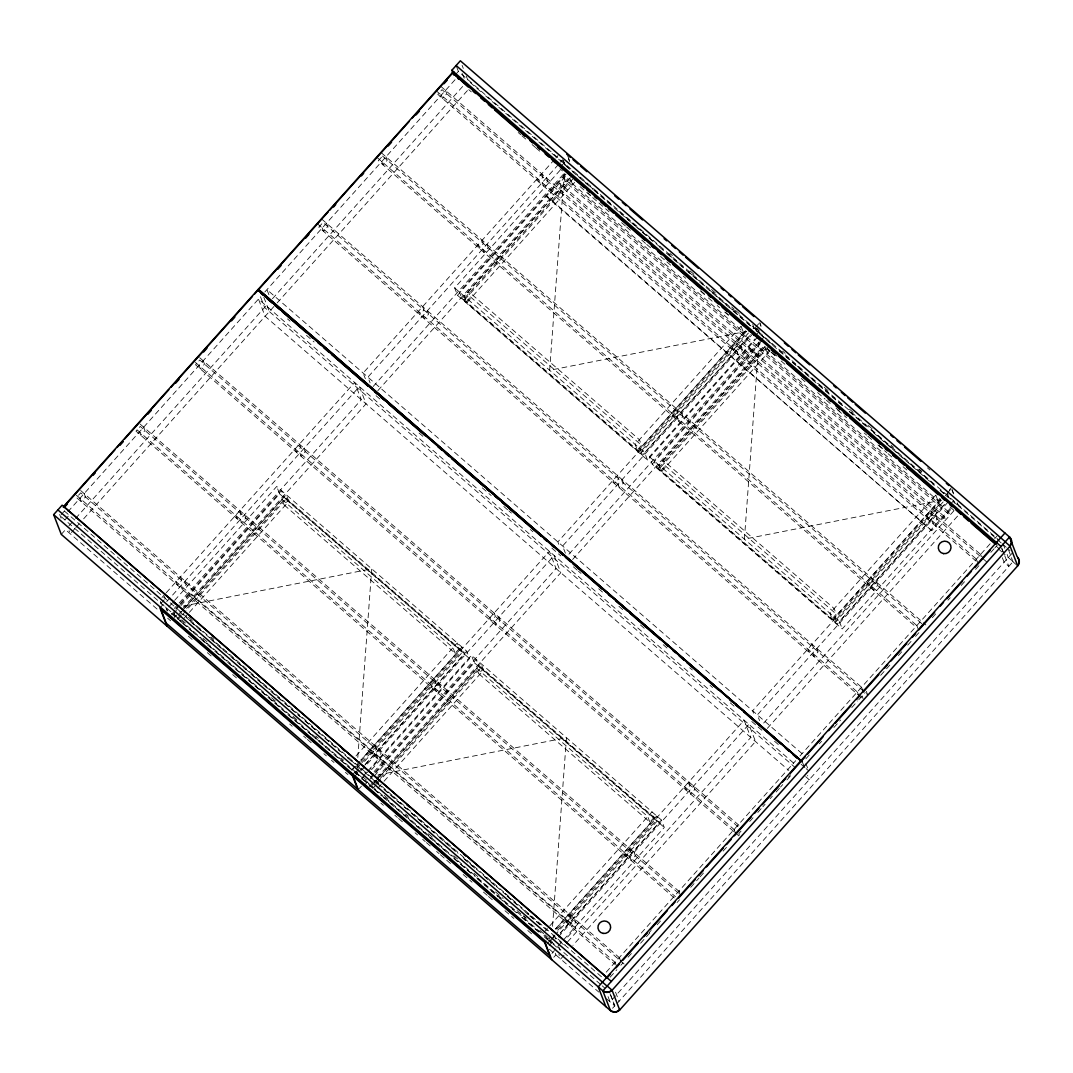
<?xml version="1.0" encoding="UTF-8"?>
<svg xmlns="http://www.w3.org/2000/svg" width="1073" height="1073" viewBox="0 0 1073 1073"><rect width="100%" height="100%" fill="white"/><g stroke="black" fill="none" stroke-linecap="round" stroke-linejoin="round"><path stroke-width="0.75" stroke-dasharray="5 3.75" d="M357.309 764.11L356.571 774.116L354.036 771.916M357.805 757.431L371.714 568.824L182.987 606.124M564.183 173.33L549.658 370.279L746.593 331.356M552.541 926.294L566.464 737.688L376.087 775.31M758.919 342.193L744.394 539.142L941.329 500.219M61.215 514.611L64.393 511.056L63.092 507.703M381.465 157.235L378.286 160.776L916.557 627.517M455.207 74.949L458.386 71.408L999.178 540.349M67.84 511.808L260.591 296.711M264.83 291.99L457.594 76.894M64.89 519.895L69.128 515.174M61.268 534.394L65.507 529.66L158.589 610.376M68.86 525.918L74.453 519.681M75.579 518.42L267.982 303.726M272.448 298.737L463.737 85.277M74.721 528.774L70.255 533.777L69.061 530.692M75.848 527.527L79.201 523.785M83.667 518.796L276.069 304.088M277.196 302.841L468.472 89.394M162.01 597.46L165.349 593.731M166.221 592.765L354.667 382.484L361.306 399.719L178.681 603.509M554.674 159.3L363.13 373.028L365.356 378.769M555.787 158.053L558.014 155.572M161.084 603.308L164.263 599.753M159.971 607.948L163.136 604.394M166.758 601.577L359.401 386.588L366.054 403.824L183.429 607.613M558.51 164.41L367.878 377.146L370.091 382.887M560.522 162.157L562.748 159.676M560.871 166.583L564.049 163.042M168.796 606.875L276.727 486.458L466.715 651.204L469.572 658.594L370.507 769.14M757.645 337.123L647.502 460.035L457.5 295.29L454.657 287.899L560.347 169.95M174.228 608.471L177.568 604.756M373.122 386.535L564.666 172.793M175.771 608.512L179.097 604.783M180.21 603.549L281.461 490.562L284.05 497.282L464.569 653.806L363.318 766.793M565.095 174.067L459.392 292.017L461.98 298.723L642.499 455.26L750.429 334.83M171.64 614.279L174.993 610.55M176.079 609.33L179.432 605.574M180.505 604.381L279.57 493.835L276.727 486.458M457.5 295.29L567.657 172.377M173.209 614.212L179.848 606.795M180.961 605.561L190.94 594.429L190.484 593.248L575.222 926.871L575.678 928.051L565.699 939.183M950.624 509.648L931.78 530.666L547.042 197.056L568.1 173.544M174.51 617.565L176.737 615.07M377.87 390.639L568.288 178.158M178.279 615.111L181.619 611.382M182.732 610.135L286.209 494.68L288.798 501.386L183.094 619.336M569.83 178.172L464.14 296.121L466.728 302.841L574.645 182.41M180.586 612.75L183.926 609.021M185.039 607.774L284.05 497.282M461.98 298.723L572.137 175.811M177.716 618.303L182.155 613.327M186.608 608.364L285.633 497.872L462.087 650.868L462.543 652.049L362.406 763.788M573.049 178.815L464.019 300.494L463.563 299.313L570.38 180.13M178.158 619.47L181.498 615.754M182.611 614.507L286.089 499.039L285.633 497.872M459.378 648.521L455.14 653.256L284.104 504.94L288.342 500.219M466.272 301.661L470.511 296.939L468.378 291.4L639.401 439.702L641.547 445.241L637.308 449.976M741.081 326.246L743.213 331.785L572.191 183.483L576.429 178.748M355.995 755.969L457.232 642.982L459.834 649.702L360.81 760.194L461.98 647.099L464.569 653.806M740.866 326.487L635.162 444.423L637.764 451.143L745.681 330.712M351.823 770.012L356.276 765.036M744.488 331.839L639.91 448.541L642.499 455.26M351.904 770.132L359.696 761.441M356.746 766.323L360.085 762.595M360.957 761.629L549.403 551.348L556.042 568.583L374.115 771.608M746.312 331.611L557.866 541.892L560.093 547.632M357.497 767.584L360.836 763.855M361.95 762.608L462.087 650.868M748.391 333.059L640.474 453.49L640.018 452.323L746.821 333.126M352.387 774.961L355.726 771.232M355.82 772.171L360.059 767.436M755.58 327.225L758.759 323.684M365.477 764.191L466.715 651.204M647.502 460.035L644.645 452.658L750.349 334.709M354.425 776.718L357.765 773.003M358.865 771.755L362.205 768.027M361.494 770.441L554.137 555.465L560.79 572.687L373.712 781.452M753.259 333.274L562.614 546.009L565.391 553.185M755.607 335.447L758.785 331.906M363.532 775.752L366.872 772.024M367.985 770.776L471.463 655.321L661.451 820.067L664.308 827.457L554.164 950.37M950.168 508.468L842.238 628.912L652.236 464.153L649.393 456.763L755.084 338.813M361.641 779.038L369.434 770.334M371.499 769.717L380.942 759.174L380.486 758.007M568.972 554.151L759.402 341.657M359.334 788.521L361.453 786.16M760.744 340.597L763.922 337.043M370.507 777.375L373.847 773.646M374.96 772.412L476.197 659.426L478.799 666.145L659.305 822.669L560.28 933.175M760.945 341.683L654.128 460.88L656.73 467.587L837.235 624.124L945.165 503.693L839.394 621.522L842.238 628.912M364.163 785.624L474.306 662.712L471.463 655.321M652.236 464.153L760.18 343.709M374.142 776.168L385.676 763.292L385.22 762.112M369.26 786.429L372.599 782.7M572.606 559.502L764.137 345.774M373.015 783.974L376.355 780.245M377.468 778.998L480.945 663.543L483.534 670.263L382.283 783.236M764.566 347.035L658.876 464.985L661.464 471.704L769.395 351.273M370.869 786.576L374.209 782.847M375.322 781.613L378.662 777.885M379.775 776.637L478.799 666.145M656.73 467.587L766.873 344.674M375.791 783.438L379.131 779.709M380.231 778.475L480.369 666.735L656.824 819.732L657.28 820.912L556.029 933.899M768.898 346.445L658.755 469.357L658.299 468.177L766.229 347.746M372.908 788.333L376.234 784.618M377.347 783.37L480.825 667.902L480.369 666.735M654.114 817.385L649.876 822.119L478.84 673.804L483.078 669.083M661.008 470.524L665.247 465.803L663.114 460.263L834.137 608.565L836.283 614.105L832.044 618.839M940.069 498.288L937.95 500.648L766.927 352.346L771.165 347.612M377.844 788.199L381.17 784.484M544.051 932.276L651.968 811.845L654.57 818.565L555.546 929.057M935.602 495.35L829.912 613.3L832.5 620.006L940.417 499.575M555.465 928.936L656.716 815.963L659.305 822.669M940.35 499.455L834.646 617.404L837.235 624.124M949.283 490.093L951.402 487.732M546.801 940.069L548.907 937.708M947.137 493.325L951.375 488.604M556.793 929.258L744.139 720.211L750.792 737.446L564.814 944.964M941.048 500.474L752.616 710.755L754.829 716.496M945.259 495.78L947.486 493.298L949.149 497.604M557.799 930.237L656.824 819.732M943.127 501.936L835.21 622.367L834.754 621.187L941.558 502.003M547.123 943.824L550.462 940.096M551.576 938.862L554.915 935.133M550.556 941.034L554.795 936.3M560.213 933.054L661.451 820.067M549.161 945.595L555.841 938.137M558.242 937.064L748.874 724.329L755.526 741.55L572.902 945.353M947.995 502.137L757.35 714.873L759.563 720.613M950.343 504.31L953.521 500.769M551.951 953.441L554.07 951.08M553.789 957.264L555.908 954.903L554.714 951.818M763.708 723.014L954.138 510.52M563.996 955.292L560.656 959.021L558.872 954.393M767.343 728.366L958.873 514.638M606.245 972.138L795.697 760.73M799.935 755.996L990.5 543.354M994.698 538.673L996.938 536.178M648.91 932.853L651.15 930.371M788.387 777.214L790.627 774.719M610.161 977.168L616.868 969.684M620.851 965.244L622.97 962.883M628.054 957.196L631.42 953.454M640.608 943.194L651.66 930.854M657.145 924.752L660.512 920.996M677.09 902.487L679.517 899.778M690.704 887.304L699.019 878.022M700.119 876.789L703.432 873.087M723.135 851.104L727.762 845.94M741.041 831.132L738.801 833.627L740.115 836.967M749.665 821.502L754.064 816.58M757.82 812.409L761.173 808.653M762.89 806.748L765.089 804.281M770.119 798.674L772.359 796.179M776.114 791.995L779.414 788.293M780.527 787.072L782.727 784.604M786.898 779.95L791.539 774.773M805.863 758.785L809.27 754.99M819.343 743.75L821.583 741.255M833.882 727.521L840.602 720.037M851.788 707.55L857.662 700.977M858.762 699.757L865.254 692.514M880.678 675.293L889.812 665.112M898.369 655.563L903.238 650.131M907.718 645.141L912.747 639.521M915.537 636.396L920.017 631.407M932.316 617.672L936.877 612.589M947.982 600.196L950.222 597.701M961.193 585.456L967.001 578.977M975.572 569.414L981.098 563.245M990.835 552.38L994.135 548.692M994.966 547.766L997.206 545.272M1012.563 552.783L610.094 1001.9L606.768 993.276M612.589 1008.258L614.829 1005.75M617.19 1003.376L1013.073 561.622L1003.255 553.118M927.434 467.841L929.956 470.028M919.413 469.29L921.935 471.476M669.928 253.443L672.436 255.629M690.087 270.919L693.869 274.205M711.506 289.495L717.81 294.968M731.679 306.985L734.187 309.172M735.448 310.258L739.23 313.544M755.62 327.748L761.924 333.207M782.619 351.166L785.141 353.352M824.212 387.232L830.515 392.691M849.414 409.081L853.196 412.367M868.325 425.471L873.355 429.844M891.006 445.147L893.527 447.334M918.729 469.183L921.251 471.369M480.637 91.54L467.976 80.555L466.219 75.995M485.586 95.819L504.458 112.182M505.705 113.282L573.639 172.176M576.885 175.006L593.356 189.277M594.616 190.377L613.622 206.848M618.678 211.247L636.41 226.618M637.684 227.717L641.48 231.003M642.74 232.103L663.007 249.674M668.077 254.073L683.273 267.257M688.343 271.643L704.8 285.914M709.87 290.314L732.671 310.084M733.932 311.183L754.198 328.754M755.459 329.854L774.465 346.324M779.521 350.71L795.992 364.994M797.252 366.094L817.519 383.665M818.793 384.764L844.116 406.721M849.186 411.12L865.643 425.391M870.713 429.79L887.183 444.061M888.444 445.161L908.71 462.731M909.971 463.831L935.307 485.801M940.377 490.187L956.834 504.471M958.109 505.571L996.173 538.579M997.434 539.679L1001.216 542.951M1002.477 544.051L1010.042 550.597M566.061 166.087L571.131 170.473M572.405 171.573L592.672 189.156M593.932 190.243L612.938 206.727M614.199 207.827L630.87 222.285M631.93 223.197L634.653 225.558M635.739 226.497L654.771 242.994M659.801 247.367L684.95 269.175M686.21 270.262L732.001 309.963M733.261 311.063L745.936 322.048M746.5 322.544L753.528 328.646M759.536 333.851L777.268 349.221M779.078 350.804L843.217 406.412M849.467 411.831L868.473 428.315M873.395 432.58L891.274 448.085M892.535 449.171L934.342 485.425M940.055 490.374L948.264 497.51M774.572 353.983L777.093 356.182M996.2 546.17L998.735 548.37M468.767 89.649L471.329 91.876M518.192 132.502L520.727 134.702M521.988 135.802L527.058 140.187M532.128 144.587L535.44 147.457M535.923 147.886L540.993 152.272M559.985 168.743L562.52 170.942M587.856 192.912L590.378 195.098M700.575 290.649L706.906 296.135M725.898 312.619L728.433 314.805M767.691 348.859L770.226 351.045M771.487 352.145L776.557 356.544M836.082 408.156L841.152 412.555M879.149 445.496L884.206 449.895M950.061 506.993L953.87 510.292M998.198 548.732L1002.021 552.045M1012.805 561.648L1016.466 564.814M580.104 186.662L591.424 196.48M592.685 197.566L597.715 201.925M598.975 203.012L609.035 211.743M621.602 222.648L625.385 225.92M626.645 227.007L630.414 230.279M641.734 240.097L645.503 243.37M646.764 244.456L651.794 248.815M660.592 256.447L665.622 260.819M666.883 261.906L671.913 266.265M683.233 276.083L685.741 278.256M700.83 291.346L707.12 296.805M708.381 297.892L712.15 301.164M717.18 305.523L719.701 307.71M724.731 312.069L728.5 315.341M767.302 348.98L769.81 351.166M771.071 352.252L776.101 356.612M781.131 360.984L784.913 364.243M801.249 378.42L805.032 381.693M817.599 392.597L825.15 399.143M826.411 400.229L832.702 405.688M837.731 410.047L846.53 417.679M864.141 432.956L866.649 435.128M867.909 436.228L871.678 439.487M877.969 444.946L886.767 452.578M888.028 453.664L893.058 458.037M903.117 466.755L906.886 470.028M440.748 86.283L984.075 557.424M986.637 561.876L442.036 89.649L437.811 94.37L976.068 561.112M436.51 91.017L977.302 559.945M381.237 152.688L925.825 624.929M382.524 156.054L922.056 623.896M376.999 157.423L917.791 626.364M470.511 296.939L641.547 445.241M665.247 465.803L836.283 614.105M454.657 287.899L644.645 452.658M649.393 456.763L839.394 621.522M463.563 299.313L640.018 452.323M658.299 468.177L834.754 621.187M321.726 219.107L865.039 690.234M317.487 223.828L860.814 694.969M802.054 753.635L266.949 289.63L269.162 295.37M287.51 318.922L290.045 321.122M306.489 335.38L314.081 341.952M376.073 395.709L379.855 398.995M419.074 433.009L425.404 438.495M482.327 487.853L491.179 495.525M503.841 506.496L507.623 509.796M508.897 510.882L511.419 513.082M530.397 529.539L532.932 531.725M551.911 548.182L560.763 555.868M573.411 566.839L577.207 570.125M578.468 571.225L581.003 573.411M598.707 588.769L602.503 592.068M618.947 606.325L622.742 609.612M640.46 624.969L644.256 628.268M663.221 644.712L667.017 648.012M689.791 667.755L692.326 669.941M710.031 685.298L712.566 687.498M730.27 702.855L734.066 706.141M751.784 721.499L756.841 725.885M758.101 726.984L761.897 730.284M774.545 741.242L778.341 744.541M801.115 764.284L804.911 767.571M806.172 768.67L808.707 770.87M793.591 763.091L258.472 299.072L265.125 316.307L788.843 770.454M795.616 767.919L264.615 307.468L259.639 294.552M805.649 776.624L809.216 779.709L807.553 775.39M199.645 357.671L739.257 825.593M738.009 826.746L199.752 360.005L195.514 364.74L733.771 831.481M195.407 362.406L735.018 830.314M735.045 832.581L738.921 835.934M279.57 493.835L469.572 658.594M474.306 662.712L664.308 827.457M140.214 424.157L679.732 891.998M678.498 893.165L140.241 426.41L136.003 431.145L674.26 897.886M137.076 429.844L675.507 896.72M80.623 490.495L621.495 959.503M624.137 964.037L80.73 492.829L76.491 497.55L614.749 964.292M76.384 495.216L615.996 963.138M188.472 617.257L192.268 620.543M211.26 637.013L213.782 639.2M64.393 511.056L392.41 795.495M393.684 796.595L412.676 813.066M413.937 814.166L503.867 892.146M505.128 893.246L602.65 977.798M179.647 611.838L458.077 853.263M463.134 857.662L506.161 894.962M507.435 896.062L528.949 914.719M530.21 915.819L547.927 931.19M552.997 935.576L564.385 945.447M190.35 621.589L201.67 631.393M210.469 639.039L221.789 648.843M223.05 649.943L225.571 652.116M230.601 656.475L241.908 666.293M243.169 667.379L245.69 669.565M250.72 673.924L262.04 683.742M263.287 684.829L269.578 690.288M270.839 691.374L275.868 695.733M277.129 696.833L283.42 702.279M284.667 703.365L289.697 707.737M290.957 708.824L299.769 716.456M304.799 720.815L319.888 733.905M324.918 738.264L340.007 751.355M347.545 757.9L351.327 761.173M375.027 781.721L378.809 784.993M383.839 789.352L388.869 793.725M390.116 794.811L402.697 805.716M403.958 806.802L406.466 808.988M411.496 813.347L422.816 823.165M424.076 824.252L430.367 829.711M431.628 830.797L434.136 832.983M439.165 837.342L450.486 847.16M451.746 848.247L455.515 851.519M464.314 859.151L475.634 868.969M484.446 876.601L497.014 887.505M507.073 896.223L517.132 904.955M524.684 911.5L528.452 914.759M529.713 915.859L539.773 924.577M523.704 915.846L526.226 918.032M181.713 619.792L185.508 623.078M203.226 638.448L207.022 641.734M271.563 697.705L275.359 700.991M293.077 716.362L296.872 719.648M315.864 736.118L318.386 738.304M341.174 758.061L343.695 760.261M362.687 776.718L366.483 780.017M384.201 795.375L387.997 798.661M405.715 814.031L408.25 816.231M428.489 833.788L434.82 839.274M453.812 855.731L457.608 859.03M474.051 873.288L477.847 876.587M495.565 891.945L503.17 898.53M517.092 910.601L522.149 915.001M523.409 916.087L525.944 918.287M539.867 930.358L543.662 933.644M544.923 934.744L547.458 936.944M61.335 516.81L600.947 984.732M602.208 985.819L604.743 988.018M176.683 617.659L475.352 876.654M476.613 877.754L517.119 912.868M522.175 917.254L541.168 933.711M546.224 938.11L560.146 950.182M171.318 613.474L177.97 619.255M179.245 620.355L181.78 622.541M182.343 623.037L191.906 631.326M193.167 632.426L195.702 634.626M200.772 639.025L213.433 650.01M214.707 651.096L219.777 655.496M221.038 656.596L233.699 667.58M234.974 668.68L311.881 735.367M312.243 735.676L332 752.803M333.77 754.346L352.776 770.816M362.58 779.333L372.707 788.119M373.981 789.218L381.572 795.804M383.369 797.36L447.508 852.968M453.772 858.413L472.777 874.884M477.686 879.149L498.113 896.854M499.066 897.685L517.106 913.324M521.706 917.308L533.576 927.609M534.837 928.708L538.646 931.994M544.199 936.809L546.573 938.875M548.772 940.78L551.307 942.979M167.616 618.209L170.62 620.811M188.352 636.182L192.161 639.481M207.357 652.666L212.414 657.052M232.68 674.622L236.489 677.921M289.67 724.047L292.205 726.247M303.605 736.132L306.14 738.318M307.401 739.418L312.471 743.817M323.872 753.702L326.407 755.888M331.477 760.288L333.998 762.487M345.399 772.372L347.934 774.558M380.861 803.114L383.396 805.313M394.797 815.198L397.332 817.398M398.593 818.498L403.663 822.884M415.063 832.769L417.585 834.968M422.655 839.354L425.19 841.554M426.45 842.654L430.26 845.953M436.59 851.439L439.125 853.639M440.386 854.738L445.456 859.124M446.717 860.224L450.526 863.524M463.187 874.495L472.053 882.194M483.454 892.079L487.249 895.365M488.51 896.465L492.319 899.764M504.981 910.736L513.846 918.434M527.782 930.506L534.113 936.005M549.309 949.176L598.761 992.056M606.54 998.815L614.842 1006.005L610.269 993.719M1008.379 549.47L1012.939 561.756M1002.973 543.649L1004.757 548.263M1007.131 554.433L1008.325 557.517M1001.793 548.129L1004.14 554.205M1004.73 555.72L1008.835 566.356L1004.087 562.239L1002.33 557.678M1001.793 548.786L1003.027 551.965M980.588 554.406L981.46 556.646M951.979 489.234L954.299 495.257M957.21 502.781L958.377 505.799M951.952 490.093L953.092 493.057M976.363 559.14L977.651 562.493M953.334 500.273L954.447 503.157M947.714 494.814L948.854 497.792M935.817 495.109L937.95 500.648M935.884 515.644L937.185 518.997L932.947 523.731L931.646 520.365M931.149 511.526L932.437 514.892L928.212 519.614L926.911 516.261M931.78 530.666L546.586 195.876L547.042 197.056M916.852 625.546L918.139 628.899M876.373 582.049L877.674 585.415L873.435 590.137L872.134 586.783M871.638 577.945L872.926 581.298L868.701 586.019L867.4 582.666M759.818 322.504L760.972 325.468M759.858 323.51L760.998 326.487M764.781 346.807L766.927 352.346M757.498 328.539L759.711 334.28M756.157 328.714L757.31 331.678M755.62 328.244L756.76 331.208M752.75 324.435L754.413 328.74M755.674 355.23L754.373 351.864L741.778 365.92L741.336 364.74M750.926 351.112L749.625 347.759L737.044 361.802L736.588 360.635M741.148 346.78L742.449 350.133L738.211 354.868L736.91 351.501M736.413 342.663L737.701 346.029L733.463 350.75L732.175 347.397M866.313 691.334L867.601 694.7L323.013 222.46L318.775 227.194L863.376 699.422L862.075 696.069M861.565 687.23L862.866 690.583M857.327 691.951L858.628 695.317M816.861 648.454L818.163 651.821L813.924 656.542L812.623 653.189M812.127 644.35L813.414 647.703L809.176 652.438L807.889 649.071M681.637 413.185L682.938 416.539L678.699 421.273L677.398 417.907M676.902 409.068L678.19 412.434L673.951 417.156L672.664 413.802M805.93 763.681L807.593 768M802.564 762.474L804.227 766.779M567.724 155.92L569.441 160.387M568.408 158.63L569.575 161.634M563.486 160.655L565.203 165.108M570.581 179.325L572.191 183.483M563.017 160.346L564.975 165.416M546.412 177.917L547.713 181.27L543.475 186.005L542.173 182.638M541.677 173.799L542.965 177.152L538.726 181.887L537.439 178.534M622.125 479.591L623.426 482.957L619.188 487.679L617.887 484.325M462.114 65.359L463.281 68.404M462.383 73.594L464.596 79.335M617.391 475.487L618.678 478.84L614.44 483.574L613.152 480.208M456.682 66.995L459.566 74.493M734.066 829.496L735.367 832.863M445.483 90.4L446.784 93.753L442.545 98.488L441.244 95.121M486.901 244.322L488.202 247.675L483.963 252.41L482.662 249.043M693.601 785.999L694.902 789.366L690.663 794.087L689.362 790.734M482.153 240.204L483.454 243.571L479.215 248.292L477.928 244.939M688.866 781.895L690.154 785.248L685.915 789.983L684.628 786.616M678.793 891.18L680.094 894.533M649.876 822.119L647.743 816.58L476.707 668.264L478.84 673.804M385.972 156.806L387.273 160.159L383.034 164.893L381.733 161.527M427.389 310.727L428.677 314.094L424.452 318.815L423.151 315.462M634.089 852.418L635.39 855.771L631.152 860.506L629.851 857.139M422.641 306.623L423.942 309.976L419.704 314.711L418.416 311.344M629.355 848.3L630.642 851.667L626.404 856.388L625.116 853.035M498.865 617.136L500.166 620.502L495.927 625.224L494.626 621.871M494.13 613.032L495.418 616.385L491.179 621.119L489.892 617.753M619.282 957.585L620.583 960.952M615.044 962.32L616.345 965.673M326.46 223.211L327.761 226.577L323.523 231.299L322.222 227.945M615.553 992.163L619.081 1001.283M610.014 993.732L614.708 1005.884M574.578 918.823L575.879 922.176L571.641 926.911L570.34 923.558M569.843 914.706L571.131 918.072L566.893 922.793L565.605 919.44M455.14 653.256L452.994 647.703L281.971 499.401L284.104 504.94M558.845 946.815L559.717 949.055M549.255 937.668L552.032 944.857M439.353 683.555L440.654 686.908L436.416 691.642L435.115 688.276M434.605 679.437L435.906 682.804L431.668 687.525L430.38 684.172M263.824 297.221L269.363 311.586M304.128 448.273L305.416 451.639L301.191 456.36L299.89 453.007M299.38 444.168L300.681 447.521L296.443 452.256L295.155 448.89M379.842 749.96L381.143 753.313L376.905 758.048L375.604 754.681M375.094 745.842L376.395 749.209L372.157 753.93L370.869 750.577M203.199 360.756L204.5 364.123L200.262 368.844L198.961 365.491M356.813 771.138L358.53 775.591M355.632 771.688L356.732 774.558M244.617 514.691L245.905 518.044L241.68 522.766L240.379 519.412M239.869 510.574L241.17 513.927L236.932 518.661L235.631 515.295M143.688 427.175L144.989 430.528L140.751 435.249L139.45 431.896M185.106 581.097L186.394 584.45L182.155 589.184L180.868 585.818M180.358 576.979L181.659 580.345L177.421 585.067L176.12 581.714M174.121 613.206L175.409 616.559M164.451 596.333L165.322 598.573M166.409 608.002L167.549 610.966M165.631 606.929L167.106 610.752M160.333 601.376L161.446 604.247M84.177 493.58L85.478 496.933L81.24 501.668L79.939 498.301M59.645 514.463L61.081 518.179M948.599 511.901L563.875 178.279L565.163 181.632L949.9 515.255L948.599 511.901M944.374 516.623L559.637 183L560.924 186.367L945.662 519.976L944.374 516.623"/><path stroke-width="1.5" d="M1017.66 557.249A6.559 6.425 -21.1 0 1 1017.687 565.873L619.698 1009.988A6.559 6.425 -21.1 0 1 610.47 1010.618L61.268 534.394L53.65 514.638L62.127 505.182L611.449 981.527M453.718 75.016L451.881 70.255L460.357 60.799L1009.545 537.037L1017.164 556.78M790.171 773.553L801.33 761.092L257.815 289.804L63.669 506.456L607.17 977.744L610.524 974.016M258.298 289.267L802.269 761.736L258.298 289.267L452.457 72.615L995.959 543.904M63.334 507.435L114.811 449.989M117.024 447.521L122.617 441.285M124.763 438.884L168.796 389.754M171.009 387.286L252.463 296.389M254.623 293.989L328.351 211.703M329.559 210.348L408.987 121.718M412.34 117.976L453.731 71.797M65.238 506.389L67.465 503.894M93.136 475.259L95.363 472.764M119.908 445.375L123.261 441.633M147.806 414.245L151.159 410.516M175.704 383.115L179.043 379.386M203.602 351.984L206.941 348.256M231.486 320.867L234.839 317.125M277.719 269.269L281.072 265.541M305.617 238.139L308.97 234.41M333.515 207.022L335.742 204.527M361.413 175.892L363.64 173.397M388.185 146.008L391.538 142.266M416.083 114.878L419.436 111.136M443.981 83.748L447.334 80.019M1004.945 533.04L598.238 986.865L605.856 1006.622M616.103 967.792L619.443 964.05M622.796 960.322L638.422 942.885M644.001 936.662L647.341 932.92M650.694 929.191L667.433 910.508M671.886 905.532L675.239 901.803M678.592 898.061L695.317 879.391M698.671 875.648L703.137 870.672M706.477 866.93L723.215 848.26M726.569 844.518L731.035 839.542M734.375 835.8L751.113 817.13M754.467 813.388L758.919 808.412M762.273 804.683L779.011 785.999M782.351 782.271L785.704 778.529M801.813 760.556L805.152 756.827M807.392 754.332L823.004 736.896M828.584 730.673L833.05 725.697M835.277 723.202L850.902 705.766M856.482 699.542L859.835 695.814M863.175 692.072L878.8 674.649M884.38 668.412L887.72 664.683M891.073 660.941L906.698 643.518M912.278 637.295L915.618 633.553M918.971 629.824L934.596 612.388M940.176 606.165L943.516 602.422M946.869 598.694L962.481 581.258M966.947 576.281L971.414 571.292M974.753 567.563L990.379 550.127M566.665 154.11L570.46 157.409M572.995 159.595L578.052 163.981M580.587 166.181L586.918 171.667M614.762 195.809L618.558 199.109M622.353 202.395L626.149 205.694M629.945 208.98L642.606 219.952M664.12 238.608L666.641 240.808M671.711 245.194L675.507 248.493M679.303 251.779L683.099 255.079M685.634 257.265L698.282 268.237M721.069 287.993L723.591 290.193M728.661 294.579L731.196 296.778M734.992 300.064L740.048 304.464M742.583 306.65L753.97 316.535M784.35 342.864L788.145 346.163M791.941 349.449L795.737 352.749M798.272 354.935L809.659 364.82M833.708 385.663L836.229 387.863M841.299 392.249L845.095 395.548M847.63 397.734L852.686 402.134M855.221 404.32L865.348 413.105M890.657 435.048L893.179 437.248M896.974 440.534L900.784 443.833M904.579 447.119L921.023 461.39M946.332 483.333L948.867 485.533M456.119 65.533L1005.441 541.878M1005.186 541.892L1010.069 546.117L1017.687 565.873M451.881 70.255L1001.203 546.6M452.846 72.776L457.594 76.894L458.453 79.134M558.51 164.41L553.775 160.293L554.634 162.533M943.247 498.02L947.995 502.137M992.699 540.899L996.254 543.984M468.069 86.94L452.457 72.615M473.126 91.326L475.661 93.512M480.717 97.898L484.513 101.184M488.295 104.47L492.091 107.769M494.613 109.956L524.952 136.258M530.008 140.643L532.543 142.843M537.6 147.216L540.121 149.415M545.178 153.801L548.974 157.087M551.495 159.273L584.356 187.775M586.891 189.961L589.412 192.161M594.469 196.547L597.004 198.733M600.786 202.019L605.843 206.405M608.378 208.605L613.434 212.977M615.956 215.177L645.034 240.379M651.351 245.865L653.873 248.051M657.669 251.35L661.464 254.636M665.26 257.922L670.303 262.308M672.838 264.495L701.903 289.71M708.234 295.182L710.755 297.382M714.551 300.668L718.347 303.954M722.129 307.24L727.186 311.626M729.72 313.812L761.32 341.214M771.433 349.986L775.216 353.272M779.011 356.558L782.807 359.857M786.589 363.143L819.464 391.632M828.302 399.304L830.837 401.503M835.894 405.889L839.676 409.175M843.472 412.461L847.268 415.747M849.789 417.947L880.128 444.249M885.185 448.635L887.706 450.821M892.763 455.207L896.559 458.493M899.094 460.693L904.15 465.065M906.672 467.265L938.271 494.666M942.067 497.952L944.589 500.139M949.645 504.525L952.18 506.724M955.963 510.01L961.019 514.396M963.554 516.582L968.611 520.968M971.132 523.155L995.154 543.984M257.976 290.233L417.048 428.181M419.583 430.367L473.971 477.539M476.506 479.738L586.555 575.168M589.09 577.368L643.492 624.54M646.013 626.726L756.076 722.156M758.611 724.355L801.383 761.441M260.806 293.17L263.328 295.37M267.123 298.656L272.18 303.042M274.701 305.228L279.758 309.614M282.293 311.8L306.301 332.63M310.097 335.916L312.619 338.102M317.675 342.488L320.21 344.688M323.992 347.974L329.049 352.36M331.584 354.546L368.24 386.334M374.557 391.819L377.079 394.006M380.875 397.292L384.671 400.578M388.466 403.877L425.109 435.651M437.757 446.623L441.553 449.909M445.335 453.195L449.131 456.481M451.653 458.667L483.252 486.069M487.048 489.355L489.583 491.555M494.64 495.941L498.422 499.227M502.218 502.513L506.013 505.799M508.535 507.998L541.396 536.487M543.931 538.686L546.452 540.872M551.509 545.258L554.044 547.445M559.1 551.83L562.882 555.13M565.417 557.316L570.474 561.702M572.995 563.888L602.074 589.104M608.391 594.576L610.913 596.776M615.969 601.162L619.765 604.448M622.3 606.634L627.356 611.02M629.878 613.22L660.217 639.521M665.273 643.907L667.795 646.094M672.851 650.479L675.386 652.666M679.169 655.952L684.225 660.338M686.76 662.537L718.36 689.939M729.734 699.797L732.255 701.997M736.051 705.283L739.847 708.569M743.629 711.855L780.286 743.643M785.342 748.029L789.138 751.315M792.934 754.601L796.716 757.887M172.82 601.886L175.355 604.086M342.193 748.753L344.728 750.952M406.654 804.656L409.189 806.842M463.536 853.974L466.058 856.174M607.197 986.007L612.079 990.231L619.698 1009.988M57.888 509.916L607.224 986.261M53.65 514.638L602.852 990.862L610.47 1010.618M754.118 335.514L753.259 333.274L748.511 329.156L749.383 331.396M551.67 959.638L544.695 941.558L159.971 607.948L166.932 626.015M257.815 289.804L258.271 290.984M1009.331 537.278A6.223 6.103 -21.1 0 1 1009.827 545.916M1018.881 560.267A6.223 6.103 -21.1 0 1 1018.894 562.815M1018.492 564.036A6.223 6.103 -21.1 0 1 1017.445 565.659M1017.821 557.96A6.223 6.103 -21.1 0 1 1018.706 559.65M611.838 990.017A6.223 6.103 -21.1 0 1 603.066 990.62M619.456 1009.773A6.223 6.103 -21.1 0 1 610.685 1010.377M1009.545 537.037L602.852 990.862A6.559 6.425 -21.1 0 0 612.079 990.231L1010.069 546.117A6.559 6.425 -21.1 0 0 1009.545 537.037M352.574 775.859L161.03 609.759L166.181 623.131L357.738 789.232L352.574 775.859M544.682 942.429L353.124 776.329L358.275 789.701L549.832 955.802L544.682 942.429M603.12 933.416A6.384 6.25 -21.1 0 0 610.296 925.087A6.384 6.25 -21.1 0 0 599.458 923.223A6.384 6.25 -21.1 0 0 603.12 933.416M943.489 553.601A6.384 6.25 -21.1 0 0 950.665 545.272A6.384 6.25 -21.1 0 0 939.827 543.407A6.384 6.25 -21.1 0 0 943.489 553.601"/></g></svg>
